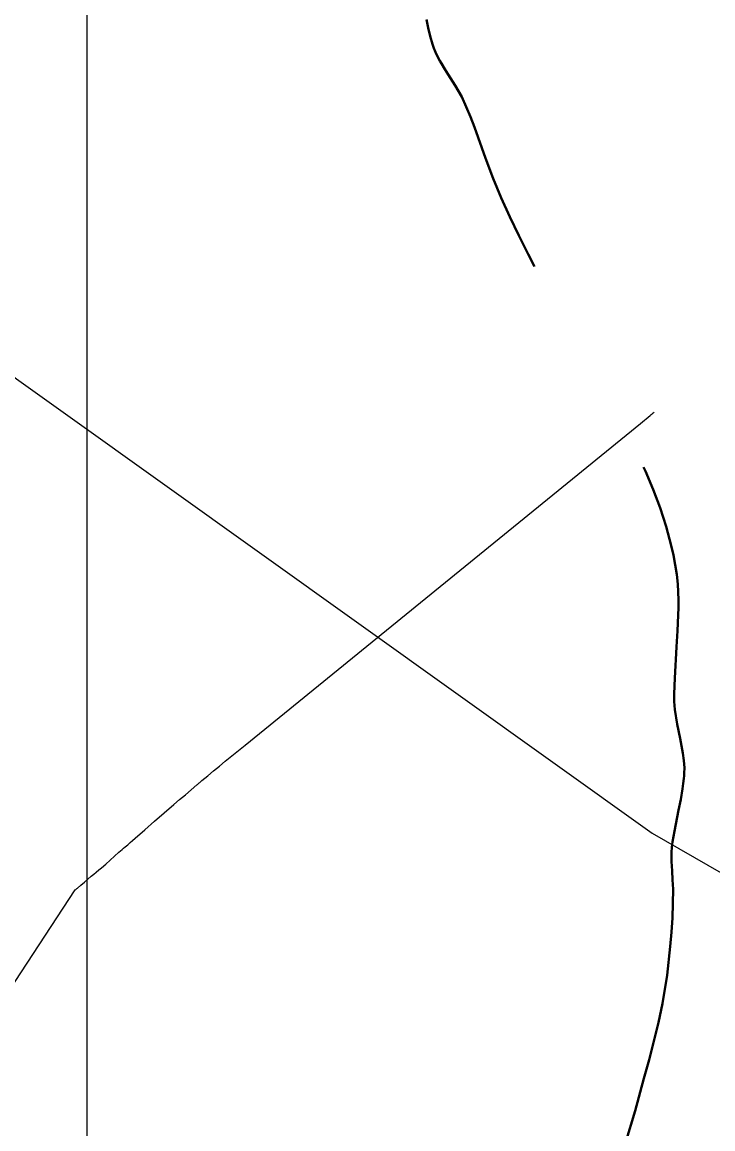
# Model space of a CAD drawing. Header units: inches. Extents: x 36473197 to 36486087, y 3899343 to 3911260.
# Drawn here: x 36483972.8 to 36484262, y 3904038.9 to 3904502.2 of the extents above; entities that cross this region are included whole.
import ezdxf

# ---------------------------------------------------------------- set-up
doc = ezdxf.new("R2010")
doc.units = ezdxf.units.IN
doc.header["$MEASUREMENT"] = 0
doc.layers.get('Defpoints').update_dxf_attribs({"lineweight": 0})
for name, color, linetype, lineweight in [('四盘区辅运巷', 7, 'Continuous', 0), ('水系', 7, 'Continuous', 0), ('等值线', 7, 'Continuous', 0), ('经纬网', 7, 'Continuous', 0), ('钻孔', 7, 'Continuous', 0)]:
    doc.layers.add(name, color=color, linetype=linetype, lineweight=lineweight)
doc.styles.add('仿宋', font='simfang.ttf')
doc.linetypes.add('铁路', pattern='A,-0.01,[9,西北矿业高家堡煤矿2022年采掘接续图(2022.8.14).shx,S=1.5748e-06,R=0,X=0,Y=0.0004],-0.01,[10,西北矿业高家堡煤矿2022年采掘接续图(2022.8.14).shx,S=1.5748e-06,R=0,X=0,Y=0.0004]', length=0.02)
doc.dimstyles.get("Standard").update_dxf_attribs({"dimtxt": 30, "dimasz": 20, "dimexe": 0.18, "dimexo": 0.0625, "dimgap": 0.09, "dimtad": 1, "dimdec": 0, "dimzin": 0, "dimdsep": 46, "dimtxsty": '仿宋', "dimcen": 0.09, "dimclrd": 150, "dimclre": 150, "dimadec": 0, "dimazin": 0, "dimtfac": 1, "dimtdec": 0, "dimtofl": 0, "dimtmove": 0, "dimatfit": 3, "dimfxl": 1, "dimtolj": 1, "dimtzin": 0, "dimlwd": 0, "dimarcsym": 0})

# ---------------------------------------------------------------- blocks, each defined once
blk = doc.blocks.new('*D205')
at = {"layer": 'Defpoints', "color": 0, "transparency": 16777216}
for p in [(36485936.09, 3904772.87), (36482207.75, 3899448.44), (36482358.83, 3899342.66)]:
    blk.add_point(p, dxfattribs=at)
at = {"layer": '四盘区辅运巷', "color": 150, "lineweight": -2, "transparency": 16777216}
for p, q in [((36485936.14, 3904772.84), (36486087.31, 3904666.98)), ((36482207.81, 3899448.41), (36482358.98, 3899342.55))]:
    blk.add_line(p, q, dxfattribs=at)
at = {"layer": '四盘区辅运巷', "color": 150, "lineweight": 0, "transparency": 16777216}
blk.add_line((36486075.69, 3904650.7), (36482370.3, 3899359.04), dxfattribs=at)
at = {"layer": '四盘区辅运巷', "color": 150, "transparency": 16777216}
for points in [[(36486072.96, 3904652.61), (36486078.42, 3904648.79), (36486087.16, 3904667.08)], [(36482367.57, 3899360.95), (36482373.03, 3899357.13), (36482358.83, 3899342.66)]]:
    blk.add_solid(points, dxfattribs=at)
at = {"layer": '四盘区辅运巷', "color": 0, "transparency": 16777216, "insert": (36484210.49, 3902013.62), "char_height": 30, "attachment_point": 5, "rotation": 54.9991, "style": '仿宋'}
blk.add_mtext('\\A1;650', dxfattribs=at)

msp = doc.modelspace()

# ---------------------------------------------------------------- linework, layer by layer
at = {"layer": '水系', "color": 151, "linetype": 'Continuous', "lineweight": 30, "true_color": 0x7fbfff, "flags": 128}
for points in [[(36484187.25, 3904399.9), (36484184.63, 3904405.04), (36484180.73, 3904412.83), (36484176.97, 3904420.69), (36484173.39, 3904428.63), (36484170.02, 3904436.67), (36484166.82, 3904445.3), (36484163.73, 3904453.97), (36484162.16, 3904458.28), (36484160.53, 3904462.56), (36484156.87, 3904470.93), (36484154.1, 3904475.61), (36484151.17, 3904480.22), (36484149.73, 3904482.52), (36484148.33, 3904484.85), (36484147.66, 3904486.03), (36484147.02, 3904487.21), (36484145.84, 3904489.63), (36484145.2, 3904491.27), (36484144.62, 3904492.94), (36484143.62, 3904496.34), (36484142.76, 3904499.79), (36484142.03, 3904503.28)], [(36484225.39, 3904033.08), (36484229.37, 3904046.47), (36484233.12, 3904059.94), (36484235.26, 3904067.74), (36484237.31, 3904075.56), (36484239.22, 3904083.42), (36484240.89, 3904091.32), (36484242.76, 3904103.21), (36484244.14, 3904115.19), (36484244.66, 3904121.19), (36484245.05, 3904127.21), (36484245.34, 3904139.24), (36484245.12, 3904143.08), (36484244.86, 3904146.92), (36484244.66, 3904150.75), (36484244.65, 3904154.58), (36484244.84, 3904156.81), (36484245.12, 3904159.03), (36484245.86, 3904163.48), (36484247.63, 3904172.34), (36484248.49, 3904176.77), (36484249.25, 3904181.19), (36484249.56, 3904183.4), (36484249.81, 3904185.61), (36484249.91, 3904186.72), (36484249.98, 3904187.82), (36484250.03, 3904190.03), (36484249.94, 3904191.55), (36484249.8, 3904193.08), (36484249.37, 3904196.13), (36484248.22, 3904202.23), (36484246.98, 3904208.34), (36484246, 3904214.48), (36484245.81, 3904217.74), (36484245.78, 3904221.02), (36484245.97, 3904227.58), (36484246.79, 3904240.74), (36484247.2, 3904247.31), (36484247.49, 3904253.87), (36484247.57, 3904257.14), (36484247.58, 3904260.41), (36484247.33, 3904266.93), (36484246.86, 3904270.98), (36484246.22, 3904275.02), (36484245.44, 3904279.04), (36484244.54, 3904283.05), (36484242.44, 3904290.99), (36484239.95, 3904298.81), (36484236.97, 3904306.56), (36484233.71, 3904314.21), (36484232.94, 3904315.95)], [(36484225.39, 3904033.08), (36484229.37, 3904046.47), (36484233.12, 3904059.94), (36484235.26, 3904067.74), (36484237.31, 3904075.56), (36484239.22, 3904083.42), (36484240.89, 3904091.32), (36484242.76, 3904103.21), (36484244.14, 3904115.19), (36484244.66, 3904121.19), (36484245.05, 3904127.21), (36484245.34, 3904139.24), (36484245.12, 3904143.08), (36484244.86, 3904146.92), (36484244.66, 3904150.75), (36484244.65, 3904154.58), (36484244.84, 3904156.81), (36484245.12, 3904159.03), (36484245.86, 3904163.48), (36484247.63, 3904172.34), (36484248.49, 3904176.77), (36484249.25, 3904181.19), (36484249.56, 3904183.4), (36484249.81, 3904185.61), (36484249.91, 3904186.72), (36484249.98, 3904187.82), (36484250.03, 3904190.03), (36484249.94, 3904191.55), (36484249.8, 3904193.08), (36484249.37, 3904196.13), (36484248.22, 3904202.23), (36484246.98, 3904208.34), (36484246, 3904214.48), (36484245.81, 3904217.74), (36484245.78, 3904221.02), (36484245.97, 3904227.58), (36484246.79, 3904240.74), (36484247.2, 3904247.31), (36484247.49, 3904253.87), (36484247.57, 3904257.14), (36484247.58, 3904260.41), (36484247.33, 3904266.93), (36484246.86, 3904270.98), (36484246.22, 3904275.02), (36484245.44, 3904279.04), (36484244.54, 3904283.05), (36484242.44, 3904290.99), (36484239.95, 3904298.81), (36484236.97, 3904306.56), (36484233.71, 3904314.21), (36484232.94, 3904315.95)]]:
    msp.add_lwpolyline(points, dxfattribs=at)
at = {"layer": '等值线', "linetype": 'Continuous', "lineweight": 0, "flags": 128}
for points in [[(36483995.07, 3904138.93), (36483995.3, 3904139.11), (36483995.53, 3904139.3), (36483995.76, 3904139.48), (36483995.99, 3904139.67), (36483997.44, 3904140.9), (36483998.88, 3904142.16), (36484000.32, 3904143.42), (36484001.77, 3904144.66), (36484002.82, 3904145.54), (36484003.88, 3904146.41), (36484004.94, 3904147.27), (36484005.99, 3904148.15), (36484007.84, 3904149.76), (36484009.69, 3904151.4), (36484011.52, 3904153.03), (36484013.37, 3904154.66), (36484014.02, 3904155.23), (36484014.68, 3904155.79), (36484015.33, 3904156.35), (36484015.99, 3904156.91), (36484017.02, 3904157.82), (36484018.05, 3904158.73), (36484019.07, 3904159.65), (36484020.1, 3904160.56), (36484024.13, 3904164.11), (36484028.19, 3904167.64), (36484032.25, 3904171.16), (36484036.33, 3904174.66), (36484038.74, 3904176.71), (36484041.16, 3904178.75), (36484043.58, 3904180.79), (36484045.99, 3904182.84), (36484046.23, 3904183.05), (36484046.48, 3904183.26), (36484046.72, 3904183.47), (36484046.97, 3904183.69), (36484047.25, 3904183.93), (36484047.54, 3904184.18), (36484047.83, 3904184.42), (36484048.12, 3904184.66), (36484050.55, 3904186.7), (36484052.99, 3904188.73), (36484055.44, 3904190.75), (36484057.89, 3904192.77), (36484062.01, 3904196.14), (36484066.14, 3904199.51), (36484231.64, 3904334.18), (36484235.74, 3904337.58), (36484236.15, 3904337.92), (36484236.55, 3904338.26), (36484236.96, 3904338.61), (36484237.36, 3904338.95)], [(36483725.67, 3903523.19), (36483702.64, 3903591.87), (36483694.74, 3903626.23), (36483692.09, 3903645.33), (36483691.01, 3903664.41), (36483691.3, 3903675.86), (36483692.79, 3903691.13), (36483695.72, 3903706.39), (36483700.22, 3903721.66), (36483704.74, 3903733.18), (36483714.39, 3903752.19), (36483726.89, 3903771.37), (36483748.75, 3903798), (36483802.86, 3903851.91), (36483823.89, 3903877.6), (36483995.07, 3904138.93)]]:
    msp.add_lwpolyline(points, dxfattribs=at)
at = {"layer": '经纬网', "color": 7, "linetype": 'Continuous', "lineweight": 9}
msp.add_line((36484000, 3902374.06), (36484000, 3905872.21), dxfattribs=at)
at = {"layer": '钻孔', "linetype": '铁路', "lineweight": 5, "ltscale": 5000, "flags": 128}
msp.add_lwpolyline([(36481842.61, 3905989.71), (36481864.1, 3905952.3), (36481945.18, 3905837.47), (36482000, 3905773.82), (36482065.96, 3905714.44), (36484236.57, 3904162.73), (36484432.16, 3904050.13), (36484500, 3904018.36), (36484788.71, 3903926.8)], dxfattribs=at)

# ---------------------------------------------------------------- dimensions: what is measured, and where the dimension line sits
at = {"layer": '四盘区辅运巷'}
dim = msp.add_linear_dim(base=(36482358.83, 3899342.66), p1=(36485936.09, 3904772.87), p2=(36482207.75, 3899448.44), angle=54.9991, text='650', dimstyle='Standard', dxfattribs=at)
dim.commit()
dim.dimension.update_dxf_attribs({"geometry": '*D205', "text_midpoint": (36484222.99, 3902004.87), "dimtype": 160})

doc.saveas('drawing.dxf')
